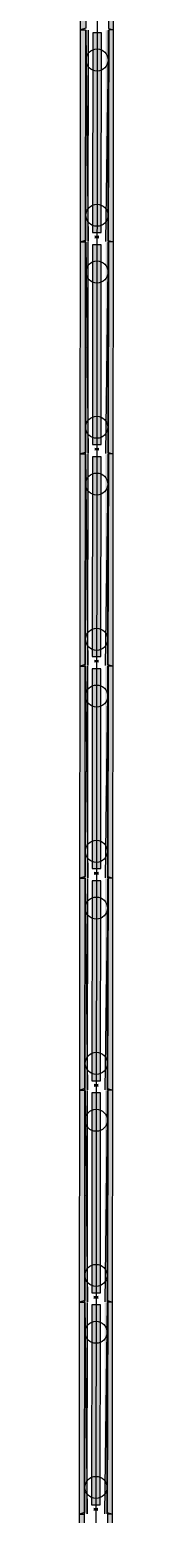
# Model space of a CAD drawing. Extents: x -957 to 3394, y -3 to 3008.
# Drawn here: x 1458.2 to 1464.3, y 1653.2 to 1917.7 of the extents above; entities that cross this region are included whole.
import ezdxf

# ---------------------------------------------------------------- set-up
doc = ezdxf.new("R2010")
doc.units = 0
doc.header["$MEASUREMENT"] = 0
doc.layers.add('PDF_0SKM_PENDENT_SPRINKLER', color=7, linetype='CONTINUOUS')
doc.layers.add('PDF_HATCH', color=7, linetype='CONTINUOUS')

msp = doc.modelspace()

# ---------------------------------------------------------------- hatches: boundary and pattern name
at = {"layer": 'PDF_0SKM_PENDENT_SPRINKLER'}
for points in [[(1459.35, 1917.45), (1459.35, 1917.64), (1459.35, 1917.65), (1459.35, 1917.65), (1459.36, 1917.65), (1459.36, 1917.66), (1459.37, 1917.66), (1459.82, 1917.66), (1459.79, 1880), (1459.33, 1880), (1459.33, 1880), (1459.33, 1880), (1459.32, 1880.01), (1459.32, 1880.01), (1459.32, 1880.01)], [(1463.39, 1917.45), (1463.39, 1917.64), (1463.39, 1917.64), (1463.39, 1917.65), (1463.38, 1917.65), (1463.38, 1917.65), (1463.37, 1917.65), (1462.92, 1917.65), (1462.89, 1880), (1463.34, 1880), (1463.35, 1880), (1463.35, 1880), (1463.36, 1880), (1463.36, 1880.01), (1463.36, 1880.01)], [(1459.32, 1879.67), (1459.32, 1879.87), (1459.32, 1879.87), (1459.32, 1879.87), (1459.33, 1879.88), (1459.33, 1879.88), (1459.33, 1879.88), (1459.79, 1879.88), (1459.76, 1842.22), (1459.3, 1842.22), (1459.3, 1842.22), (1459.29, 1842.23), (1459.29, 1842.23), (1459.29, 1842.23), (1459.29, 1842.24)], [(1463.36, 1879.67), (1463.36, 1879.86), (1463.36, 1879.87), (1463.36, 1879.87), (1463.35, 1879.87), (1463.35, 1879.88), (1463.34, 1879.88), (1462.89, 1879.88), (1462.85, 1842.22), (1463.31, 1842.22), (1463.32, 1842.22), (1463.32, 1842.22), (1463.32, 1842.23), (1463.33, 1842.23), (1463.33, 1842.23)], [(1459.29, 1841.9), (1459.29, 1842.09), (1459.29, 1842.09), (1459.29, 1842.1), (1459.29, 1842.1), (1459.3, 1842.1), (1459.3, 1842.1), (1459.76, 1842.1), (1459.73, 1804.45), (1459.27, 1804.45), (1459.27, 1804.45), (1459.26, 1804.45), (1459.26, 1804.45), (1459.26, 1804.46), (1459.25, 1804.46)], [(1463.33, 1841.89), (1463.33, 1842.09), (1463.33, 1842.09), (1463.32, 1842.1), (1463.32, 1842.1), (1463.32, 1842.1), (1463.31, 1842.1), (1462.85, 1842.1), (1462.82, 1804.44), (1463.28, 1804.44), (1463.28, 1804.44), (1463.29, 1804.45), (1463.29, 1804.45), (1463.29, 1804.45), (1463.29, 1804.46)], [(1459.25, 1804.12), (1459.25, 1804.31), (1459.26, 1804.32), (1459.26, 1804.32), (1459.26, 1804.33), (1459.27, 1804.33), (1459.27, 1804.33), (1459.73, 1804.33), (1459.69, 1766.67), (1459.24, 1766.67), (1459.23, 1766.67), (1459.23, 1766.67), (1459.23, 1766.68), (1459.22, 1766.68), (1459.22, 1766.69)], [(1463.29, 1804.12), (1463.29, 1804.31), (1463.29, 1804.31), (1463.29, 1804.32), (1463.29, 1804.32), (1463.28, 1804.32), (1463.28, 1804.33), (1462.82, 1804.33), (1462.79, 1766.67), (1463.25, 1766.67), (1463.25, 1766.67), (1463.25, 1766.67), (1463.26, 1766.67), (1463.26, 1766.68), (1463.26, 1766.68)], [(1459.22, 1766.34), (1459.22, 1766.54), (1459.22, 1766.54), (1459.23, 1766.55), (1459.23, 1766.55), (1459.23, 1766.55), (1459.24, 1766.55), (1459.69, 1766.55), (1459.66, 1728.89), (1459.21, 1728.89), (1459.2, 1728.89), (1459.2, 1728.9), (1459.19, 1728.9), (1459.19, 1728.9), (1459.19, 1728.91)], [(1463.26, 1766.34), (1463.26, 1766.53), (1463.26, 1766.54), (1463.26, 1766.54), (1463.25, 1766.55), (1463.25, 1766.55), (1463.25, 1766.55), (1462.79, 1766.55), (1462.76, 1728.89), (1463.21, 1728.89), (1463.22, 1728.89), (1463.22, 1728.89), (1463.23, 1728.9), (1463.23, 1728.9), (1463.23, 1728.91)], [(1459.19, 1728.57), (1459.19, 1728.76), (1459.19, 1728.76), (1459.19, 1728.77), (1459.2, 1728.77), (1459.2, 1728.77), (1459.21, 1728.78), (1459.66, 1728.78), (1459.63, 1691.12), (1459.17, 1691.12), (1459.17, 1691.12), (1459.16, 1691.12), (1459.16, 1691.12), (1459.16, 1691.13), (1459.16, 1691.13)], [(1463.23, 1728.56), (1463.23, 1728.76), (1463.23, 1728.76), (1463.23, 1728.77), (1463.22, 1728.77), (1463.22, 1728.77), (1463.21, 1728.77), (1462.76, 1728.77), (1462.72, 1691.11), (1463.18, 1691.11), (1463.19, 1691.11), (1463.19, 1691.12), (1463.19, 1691.12), (1463.2, 1691.12), (1463.2, 1691.13)], [(1459.16, 1690.79), (1459.16, 1690.98), (1459.16, 1690.99), (1459.16, 1690.99), (1459.16, 1691), (1459.17, 1691), (1459.17, 1691), (1459.63, 1691), (1459.6, 1653.34), (1459.14, 1653.34), (1459.14, 1653.34), (1459.13, 1653.34), (1459.13, 1653.35), (1459.13, 1653.35), (1459.13, 1653.36)], [(1463.2, 1690.79), (1463.2, 1690.98), (1463.2, 1690.98), (1463.19, 1690.99), (1463.19, 1690.99), (1463.19, 1690.99), (1463.18, 1691), (1462.72, 1691), (1462.69, 1653.34), (1463.15, 1653.34), (1463.15, 1653.34), (1463.16, 1653.34), (1463.16, 1653.34), (1463.16, 1653.35), (1463.16, 1653.35)]]:
    msp.add_hatch(color=256, dxfattribs=at).paths.add_polyline_path(points)
at = {"layer": 'PDF_HATCH'}
for points in [[(1458.46, 1955.49), (1459.33, 1955.49), (1459.33, 1955.21), (1459.38, 1955.21), (1459.35, 1917.99), (1459.3, 1917.99), (1459.3, 1917.71), (1458.43, 1917.71)], [(1458.46, 1955.49), (1459.33, 1955.49), (1459.33, 1955.21), (1459.38, 1955.21), (1459.35, 1917.99), (1459.3, 1917.99), (1459.3, 1917.71), (1458.43, 1917.71)], [(1464.35, 1955.48), (1463.48, 1955.49), (1463.48, 1955.21), (1463.42, 1955.21), (1463.39, 1917.98), (1463.45, 1917.98), (1463.45, 1917.71), (1464.31, 1917.71)], [(1464.35, 1955.48), (1463.48, 1955.49), (1463.48, 1955.21), (1463.42, 1955.21), (1463.39, 1917.98), (1463.45, 1917.98), (1463.44, 1917.71), (1464.31, 1917.71)], [(1458.43, 1917.71), (1459.3, 1917.71), (1459.3, 1917.44), (1459.35, 1917.44), (1459.32, 1880.21), (1459.26, 1880.21), (1459.26, 1879.94), (1458.39, 1879.94)], [(1458.43, 1917.71), (1459.3, 1917.71), (1459.3, 1917.44), (1459.35, 1917.44), (1459.32, 1880.21), (1459.26, 1880.21), (1459.26, 1879.94), (1458.39, 1879.94)], [(1464.31, 1917.71), (1463.45, 1917.71), (1463.45, 1917.43), (1463.39, 1917.43), (1463.36, 1880.21), (1463.41, 1880.21), (1463.41, 1879.93), (1464.28, 1879.93)], [(1464.31, 1917.71), (1463.44, 1917.71), (1463.44, 1917.43), (1463.39, 1917.43), (1463.36, 1880.21), (1463.41, 1880.21), (1463.41, 1879.93), (1464.28, 1879.93)], [(1458.39, 1879.94), (1459.26, 1879.94), (1459.26, 1879.66), (1459.32, 1879.66), (1459.29, 1842.43), (1459.23, 1842.43), (1459.23, 1842.16), (1458.36, 1842.16)], [(1458.39, 1879.94), (1459.26, 1879.94), (1459.26, 1879.66), (1459.32, 1879.66), (1459.29, 1842.43), (1459.23, 1842.43), (1459.23, 1842.16), (1458.36, 1842.16)], [(1464.28, 1879.93), (1463.41, 1879.93), (1463.41, 1879.66), (1463.36, 1879.66), (1463.33, 1842.43), (1463.38, 1842.43), (1463.38, 1842.16), (1464.25, 1842.16)], [(1464.28, 1879.93), (1463.41, 1879.93), (1463.41, 1879.66), (1463.36, 1879.66), (1463.33, 1842.43), (1463.38, 1842.43), (1463.38, 1842.16), (1464.25, 1842.16)], [(1458.36, 1842.16), (1459.23, 1842.16), (1459.23, 1841.88), (1459.29, 1841.88), (1459.25, 1804.66), (1459.2, 1804.66), (1459.2, 1804.38), (1458.33, 1804.38)], [(1458.36, 1842.16), (1459.23, 1842.16), (1459.23, 1841.88), (1459.29, 1841.88), (1459.25, 1804.66), (1459.2, 1804.66), (1459.2, 1804.38), (1458.33, 1804.38)], [(1464.25, 1842.16), (1463.38, 1842.16), (1463.38, 1841.88), (1463.33, 1841.88), (1463.29, 1804.66), (1463.35, 1804.66), (1463.35, 1804.38), (1464.22, 1804.38)], [(1464.25, 1842.16), (1463.38, 1842.16), (1463.38, 1841.88), (1463.32, 1841.88), (1463.29, 1804.66), (1463.35, 1804.66), (1463.35, 1804.38), (1464.22, 1804.38)], [(1458.33, 1804.38), (1459.2, 1804.38), (1459.2, 1804.11), (1459.25, 1804.11), (1459.22, 1766.88), (1459.17, 1766.88), (1459.17, 1766.61), (1458.3, 1766.61)], [(1458.33, 1804.38), (1459.2, 1804.38), (1459.2, 1804.11), (1459.25, 1804.11), (1459.22, 1766.88), (1459.17, 1766.88), (1459.17, 1766.61), (1458.3, 1766.61)], [(1464.22, 1804.38), (1463.35, 1804.38), (1463.35, 1804.1), (1463.29, 1804.1), (1463.26, 1766.88), (1463.32, 1766.88), (1463.32, 1766.6), (1464.19, 1766.6)], [(1464.22, 1804.38), (1463.35, 1804.38), (1463.35, 1804.1), (1463.29, 1804.1), (1463.26, 1766.88), (1463.32, 1766.88), (1463.32, 1766.6), (1464.18, 1766.6)], [(1458.3, 1766.61), (1459.17, 1766.61), (1459.17, 1766.33), (1459.22, 1766.33), (1459.19, 1729.11), (1459.13, 1729.11), (1459.13, 1728.83), (1458.26, 1728.83)], [(1458.3, 1766.61), (1459.17, 1766.61), (1459.17, 1766.33), (1459.22, 1766.33), (1459.19, 1729.11), (1459.14, 1729.11), (1459.13, 1728.83), (1458.27, 1728.83)], [(1464.19, 1766.6), (1463.32, 1766.6), (1463.32, 1766.33), (1463.26, 1766.33), (1463.23, 1729.1), (1463.28, 1729.1), (1463.28, 1728.83), (1464.15, 1728.83)], [(1464.18, 1766.6), (1463.32, 1766.6), (1463.32, 1766.33), (1463.26, 1766.33), (1463.23, 1729.1), (1463.28, 1729.1), (1463.28, 1728.83), (1464.15, 1728.83)], [(1458.27, 1728.83), (1459.13, 1728.83), (1459.13, 1728.56), (1459.19, 1728.56), (1459.16, 1691.33), (1459.1, 1691.33), (1459.1, 1691.05), (1458.23, 1691.05)], [(1458.26, 1728.83), (1459.13, 1728.83), (1459.13, 1728.56), (1459.19, 1728.56), (1459.16, 1691.33), (1459.1, 1691.33), (1459.1, 1691.05), (1458.23, 1691.05)], [(1464.15, 1728.83), (1463.28, 1728.83), (1463.28, 1728.55), (1463.23, 1728.55), (1463.2, 1691.33), (1463.25, 1691.33), (1463.25, 1691.05), (1464.12, 1691.05)], [(1464.15, 1728.83), (1463.28, 1728.83), (1463.28, 1728.55), (1463.23, 1728.55), (1463.2, 1691.33), (1463.25, 1691.33), (1463.25, 1691.05), (1464.12, 1691.05)], [(1458.23, 1691.06), (1459.1, 1691.05), (1459.1, 1690.78), (1459.16, 1690.78), (1459.13, 1653.55), (1459.07, 1653.55), (1459.07, 1653.28), (1458.2, 1653.28)], [(1458.23, 1691.06), (1459.1, 1691.05), (1459.1, 1690.78), (1459.16, 1690.78), (1459.12, 1653.55), (1459.07, 1653.55), (1459.07, 1653.28), (1458.2, 1653.28)], [(1464.12, 1691.05), (1463.25, 1691.05), (1463.25, 1690.78), (1463.2, 1690.78), (1463.16, 1653.55), (1463.22, 1653.55), (1463.22, 1653.27), (1464.09, 1653.27)], [(1464.12, 1691.05), (1463.25, 1691.05), (1463.25, 1690.78), (1463.2, 1690.78), (1463.16, 1653.55), (1463.22, 1653.55), (1463.22, 1653.27), (1464.09, 1653.27)], [(1458.2, 1653.28), (1459.07, 1653.28), (1459.07, 1653), (1459.13, 1653), (1459.09, 1615.78), (1459.04, 1615.78), (1459.04, 1615.5), (1458.17, 1615.5)], [(1458.2, 1653.28), (1459.07, 1653.28), (1459.07, 1653), (1459.12, 1653), (1459.09, 1615.78), (1459.04, 1615.78), (1459.04, 1615.5), (1458.17, 1615.5)], [(1464.09, 1653.27), (1463.22, 1653.27), (1463.22, 1653), (1463.16, 1653), (1463.13, 1615.77), (1463.19, 1615.77), (1463.19, 1615.5), (1464.06, 1615.5)], [(1464.09, 1653.27), (1463.22, 1653.27), (1463.22, 1653), (1463.16, 1653), (1463.13, 1615.77), (1463.19, 1615.77), (1463.19, 1615.5), (1464.06, 1615.5)]]:
    msp.add_hatch(color=256, dxfattribs=at).paths.add_polyline_path(points)

# ---------------------------------------------------------------- linework, layer by layer
at = {"layer": 'PDF_0SKM_PENDENT_SPRINKLER'}
for points in [[(1461.55, 2122.73), (1460.55, 954.62)], [(1459.32, 1880.01), (1459.35, 1917.45), (1459.35, 1917.64)], [(1459.37, 1917.66), (1459.79, 1880), (1459.82, 1917.66)], [(1463.37, 1917.65), (1462.89, 1880)], [(1463.36, 1880.01), (1463.39, 1917.45), (1463.39, 1917.64)], [(1459.29, 1842.24), (1459.32, 1879.67), (1459.32, 1879.87)], [(1459.33, 1879.88), (1459.76, 1842.22), (1459.79, 1879.88)], [(1463.34, 1879.88), (1462.85, 1842.22)], [(1463.33, 1842.23), (1463.36, 1879.67), (1463.36, 1879.86)], [(1459.25, 1804.46), (1459.29, 1841.9), (1459.29, 1842.09)], [(1459.3, 1842.1), (1459.73, 1804.45), (1459.76, 1842.1)], [(1463.31, 1842.1), (1462.82, 1804.44)], [(1463.29, 1804.46), (1463.33, 1841.89), (1463.33, 1842.09)], [(1459.22, 1766.69), (1459.25, 1804.12), (1459.25, 1804.31)], [(1459.27, 1804.33), (1459.69, 1766.67), (1459.73, 1804.33)], [(1463.28, 1804.33), (1462.79, 1766.67)], [(1463.26, 1766.68), (1463.29, 1804.12), (1463.29, 1804.31)], [(1459.19, 1728.91), (1459.22, 1766.34), (1459.22, 1766.54)], [(1459.24, 1766.55), (1459.66, 1728.89), (1459.69, 1766.55)], [(1463.25, 1766.55), (1462.76, 1728.89)], [(1463.23, 1728.91), (1463.26, 1766.34), (1463.26, 1766.53)], [(1459.16, 1691.13), (1459.19, 1728.57), (1459.19, 1728.76)], [(1459.21, 1728.78), (1459.63, 1691.12), (1459.66, 1728.78)], [(1463.21, 1728.77), (1462.72, 1691.11)], [(1463.2, 1691.13), (1463.23, 1728.56), (1463.23, 1728.76)], [(1459.13, 1653.36), (1459.16, 1690.79), (1459.16, 1690.98)], [(1459.17, 1691), (1459.6, 1653.34), (1459.63, 1691)], [(1463.18, 1691), (1462.69, 1653.34)], [(1463.16, 1653.35), (1463.2, 1690.79), (1463.2, 1690.98)]]:
    msp.add_lwpolyline(points, dxfattribs=at)
for points in [[(1464.35, 1955.48), (1463.48, 1955.49), (1463.39, 1917.98), (1464.31, 1917.71)], [(1464.31, 1917.71), (1463.45, 1917.71), (1463.36, 1880.21), (1464.28, 1879.93)], [(1460.57, 1881.61), (1462.11, 1881.61), (1462.14, 1917.2), (1460.6, 1917.2)], [(1460.54, 1843.83), (1462.08, 1843.83), (1462.11, 1879.43), (1460.57, 1879.43)], [(1464.28, 1879.93), (1463.41, 1879.93), (1463.33, 1842.43), (1464.25, 1842.16)], [(1460.5, 1806.05), (1462.05, 1806.05), (1462.08, 1841.65), (1460.54, 1841.65)], [(1464.25, 1842.16), (1463.38, 1842.16), (1463.29, 1804.66), (1464.22, 1804.38)], [(1460.47, 1768.28), (1462.01, 1768.28), (1462.04, 1803.87), (1460.5, 1803.87)], [(1464.22, 1804.38), (1463.35, 1804.38), (1463.26, 1766.88), (1464.19, 1766.6)], [(1460.44, 1730.5), (1461.98, 1730.5), (1462.01, 1766.1), (1460.47, 1766.1)], [(1464.19, 1766.6), (1463.32, 1766.6), (1463.23, 1729.1), (1464.15, 1728.83)], [(1460.41, 1692.72), (1461.95, 1692.72), (1461.98, 1728.32), (1460.44, 1728.32)], [(1464.15, 1728.83), (1463.28, 1728.83), (1463.2, 1691.33), (1464.12, 1691.05)], [(1460.38, 1654.95), (1461.92, 1654.95), (1461.95, 1690.54), (1460.41, 1690.55)], [(1464.12, 1691.05), (1463.25, 1691.05), (1463.16, 1653.55), (1464.09, 1653.27)], [(1464.09, 1653.27), (1463.22, 1653.27), (1463.13, 1615.77), (1464.06, 1615.5)]]:
    msp.add_lwpolyline(points, close=True, dxfattribs=at)
for centre in [(1461.37, 1912.34), (1461.34, 1884.69), (1461.33, 1874.57), (1461.31, 1846.92), (1461.3, 1836.79), (1461.28, 1809.14), (1461.27, 1799.01), (1461.25, 1771.36), (1461.24, 1761.24), (1461.21, 1733.59), (1461.2, 1723.46), (1461.18, 1695.81), (1461.17, 1685.68), (1461.15, 1658.03)]:
    msp.add_circle(centre, 1.97, dxfattribs=at)
for centre, radius, start, end in [((1459.37, 1917.64), 0.0157, 89.8058, 179.8291), ((1463.37, 1917.64), 0.0157, 0.0158, 89.8862), ((1459.33, 1880.01), 0.0157, 179.8628, 270.0392), ((1459.33, 1879.87), 0.0157, 89.806, 179.8291), ((1463.34, 1880.01), 0.0157, 270.0731, 0.0961), ((1463.34, 1879.86), 0.0157, 0.0158, 89.8862), ((1459.3, 1842.24), 0.0157, 179.8626, 270.0392), ((1459.3, 1842.09), 0.0158, 90.0332, 179.8688), ((1463.31, 1842.23), 0.0157, 270.0729, 0.0961), ((1463.31, 1842.09), 0.0158, 359.9767, 89.6581), ((1459.27, 1804.46), 0.0158, 180.0332, 269.8688), ((1459.27, 1804.31), 0.0157, 89.8627, 180.0393), ((1463.28, 1804.46), 0.0158, 270.2439, 359.9252), ((1463.28, 1804.31), 0.0157, 359.8059, 89.829), ((1459.24, 1766.69), 0.0157, 179.8627, 270.0394), ((1459.24, 1766.54), 0.0157, 89.8628, 180.0391), ((1463.25, 1766.68), 0.0157, 270.0729, 0.0962), ((1463.25, 1766.53), 0.0157, 359.8057, 89.8292), ((1459.21, 1728.91), 0.0157, 179.8628, 270.0392), ((1459.21, 1728.76), 0.0157, 89.8628, 180.0392), ((1463.21, 1728.91), 0.0157, 270.073, 0.0963), ((1463.21, 1728.76), 0.0157, 359.806, 89.8289), ((1459.17, 1691.13), 0.0157, 179.8626, 270.0394), ((1459.17, 1690.98), 0.0157, 89.8059, 179.8291), ((1463.18, 1691.13), 0.0157, 270.0731, 0.0961), ((1463.18, 1690.98), 0.0157, 0.0159, 89.8863), ((1459.14, 1653.36), 0.0157, 179.8628, 270.0392), ((1463.15, 1653.35), 0.0157, 270.0731, 0.0961)]:
    msp.add_arc(centre, radius, start, end, dxfattribs=at)
for points in [[(1462.11, 1881.61), (1462.14, 1917.2), (1460.57, 1881.61), (1460.6, 1917.2)], [(1462.08, 1843.83), (1462.11, 1879.43), (1460.54, 1843.83), (1460.57, 1879.43)], [(1462.05, 1806.05), (1462.08, 1841.65), (1460.5, 1806.05), (1460.54, 1841.65)], [(1462.01, 1768.28), (1462.04, 1803.87), (1460.47, 1768.28), (1460.5, 1803.87)], [(1461.98, 1730.5), (1462.01, 1766.1), (1460.44, 1730.5), (1460.47, 1766.1)], [(1461.95, 1692.72), (1461.98, 1728.32), (1460.41, 1692.72), (1460.44, 1728.32)], [(1461.92, 1654.95), (1461.95, 1690.54), (1460.38, 1654.95), (1460.41, 1690.55)]]:
    msp.add_solid(points, dxfattribs=at)
at = {"layer": 'PDF_HATCH'}
for points in [[(1458.46, 1955.49), (1459.33, 1955.49), (1459.35, 1917.99), (1458.43, 1917.71)], [(1458.46, 1955.49), (1459.33, 1955.49), (1459.35, 1917.99), (1458.43, 1917.71)], [(1458.43, 1917.71), (1459.3, 1917.71), (1459.32, 1880.21), (1458.39, 1879.94)], [(1458.43, 1917.71), (1459.3, 1917.71), (1459.32, 1880.21), (1458.39, 1879.94)], [(1461.7, 1880.93), (1460.97, 1880.81)], [(1461.7, 1880.81), (1460.97, 1880.93)], [(1458.39, 1879.94), (1459.26, 1879.94), (1459.29, 1842.43), (1458.36, 1842.16)], [(1458.39, 1879.94), (1459.26, 1879.94), (1459.29, 1842.43), (1458.36, 1842.16)], [(1458.36, 1842.16), (1459.23, 1842.16), (1459.25, 1804.66), (1458.33, 1804.38)], [(1458.36, 1842.16), (1459.23, 1842.16), (1459.25, 1804.66), (1458.33, 1804.38)], [(1461.67, 1843.15), (1460.94, 1843.03)], [(1461.66, 1843.03), (1460.94, 1843.15)], [(1458.33, 1804.38), (1459.2, 1804.38), (1459.22, 1766.88), (1458.3, 1766.61)], [(1458.33, 1804.38), (1459.2, 1804.38), (1459.22, 1766.88), (1458.3, 1766.61)], [(1461.63, 1805.37), (1460.91, 1805.26)], [(1461.63, 1805.26), (1460.91, 1805.37)], [(1461.6, 1767.6), (1460.87, 1767.48)], [(1461.6, 1767.48), (1460.87, 1767.6)], [(1458.3, 1766.61), (1459.17, 1766.61), (1459.19, 1729.11), (1458.26, 1728.83)], [(1458.3, 1766.61), (1459.17, 1766.61), (1459.19, 1729.11), (1458.27, 1728.83)], [(1461.57, 1729.82), (1460.84, 1729.7)], [(1461.57, 1729.7), (1460.84, 1729.82)], [(1458.27, 1728.83), (1459.13, 1728.83), (1459.16, 1691.33), (1458.23, 1691.05)], [(1458.26, 1728.83), (1459.13, 1728.83), (1459.16, 1691.33), (1458.23, 1691.05)], [(1458.23, 1691.06), (1459.1, 1691.05), (1459.13, 1653.55), (1458.2, 1653.28)], [(1458.23, 1691.06), (1459.1, 1691.05), (1459.12, 1653.55), (1458.2, 1653.28)], [(1461.54, 1691.93), (1460.81, 1692.05)], [(1461.54, 1692.04), (1460.81, 1691.93)], [(1458.2, 1653.28), (1459.07, 1653.28), (1459.09, 1615.78), (1458.17, 1615.5)], [(1458.2, 1653.28), (1459.07, 1653.28), (1459.09, 1615.78), (1458.17, 1615.5)], [(1461.5, 1654.27), (1460.78, 1654.15)], [(1461.5, 1654.15), (1460.78, 1654.27)]]:
    msp.add_lwpolyline(points, close=True, dxfattribs=at)
for points in [[(1460.97, 1880.65), (1461.7, 1880.77)], [(1460.97, 1880.77), (1461.7, 1880.65)], [(1461.14, 1880.88), (1461.6, 1880.88)], [(1461.14, 1880.88), (1461.6, 1880.88)], [(1460.94, 1842.87), (1461.67, 1842.99)], [(1460.94, 1842.99), (1461.66, 1842.87)], [(1461.11, 1843.11), (1461.57, 1843.11)], [(1461.11, 1843.11), (1461.57, 1843.11)], [(1460.91, 1805.1), (1461.63, 1805.22)], [(1460.91, 1805.22), (1461.63, 1805.1)], [(1461.08, 1805.33), (1461.54, 1805.33)], [(1461.08, 1805.33), (1461.54, 1805.33)], [(1460.87, 1767.32), (1461.6, 1767.44)], [(1460.87, 1767.44), (1461.6, 1767.32)], [(1461.05, 1767.56), (1461.51, 1767.55)], [(1461.05, 1767.56), (1461.51, 1767.55)], [(1460.84, 1729.55), (1461.57, 1729.66)], [(1460.84, 1729.66), (1461.57, 1729.54)], [(1461.01, 1729.78), (1461.47, 1729.78)], [(1461.01, 1729.78), (1461.47, 1729.78)], [(1460.81, 1691.77), (1461.54, 1691.89)], [(1460.81, 1691.89), (1461.53, 1691.77)], [(1460.98, 1692), (1461.44, 1692)], [(1460.98, 1692), (1461.44, 1692)], [(1460.78, 1653.99), (1461.5, 1654.11)], [(1460.78, 1654.11), (1461.5, 1653.99)], [(1460.95, 1654.23), (1461.41, 1654.23)], [(1460.95, 1654.23), (1461.41, 1654.23)]]:
    msp.add_lwpolyline(points, dxfattribs=at)

doc.saveas('drawing.dxf')
